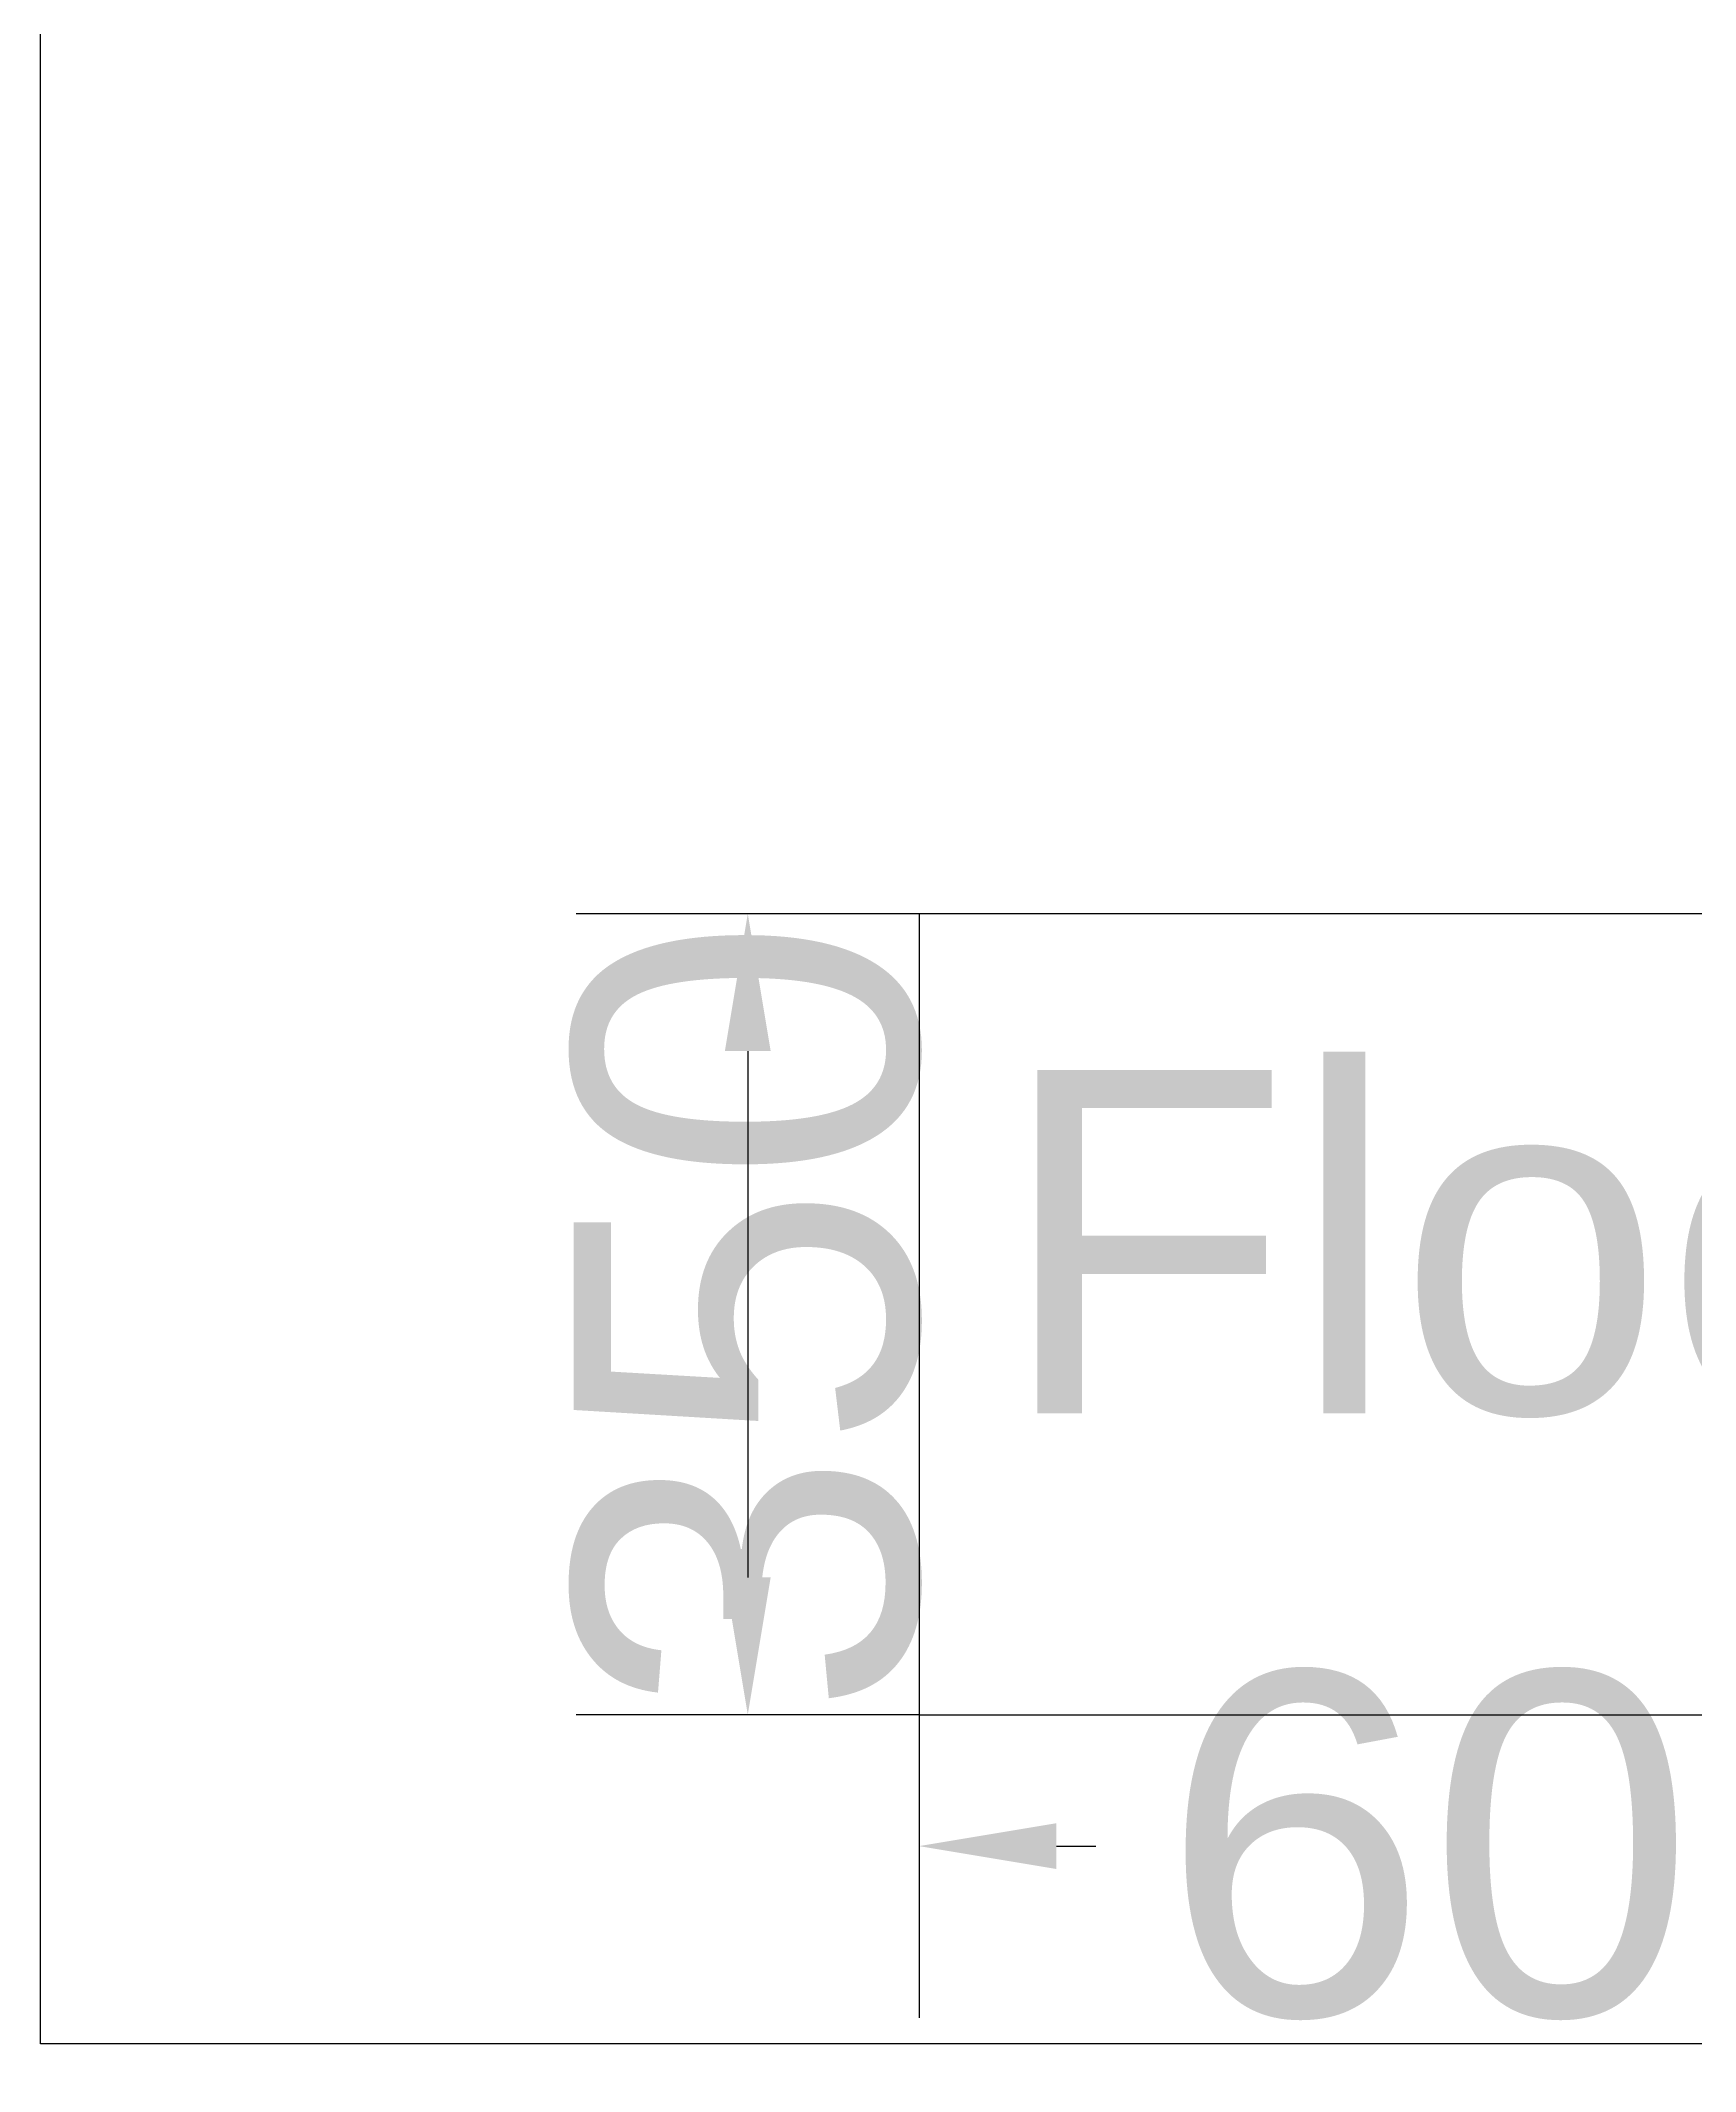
# Model space of a CAD drawing. Header units: millimetres. Extents: x 3616 to 9178, y 7735 to 14907.
# Drawn here: x 3616 to 4339, y 7735 to 8622 of the extents above; entities that cross this region are included whole.
import ezdxf

# ---------------------------------------------------------------- set-up
doc = ezdxf.new("R2010")
doc.units = ezdxf.units.MM
doc.layers.add('Layout', color=7, linetype='Continuous')
doc.styles.add('Annotative', font='arial.ttf', dxfattribs={"height": 2.5})
doc.styles.get("Standard").update_dxf_attribs({"font": 'arial.ttf'})
doc.dimstyles.new('Annotative', dxfattribs={"dimscale": 0, "dimtxt": 2.5, "dimasz": 1, "dimexe": 1.25, "dimexo": 0, "dimtad": 0, "dimdec": 1, "dimrnd": 1, "dimdsep": 46, "dimtxsty": 'Standard', "dimcen": 2.5, "dimadec": 0, "dimazin": 0, "dimtfac": 1, "dimtdec": 1, "dimtmove": 1, "dimatfit": 3, "dimfxl": 1, "dimarcsym": 0})

# ---------------------------------------------------------------- blocks, each defined once
blk = doc.blocks.new('*D31')
at = {"color": 0, "lineweight": -2, "transparency": 16777216}
for p, q in [((3999.33, 8241.05), (3849.52, 8241.05)), ((3924.52, 8181.05), (3924.52, 7951.05)), ((3999.33, 7891.05), (3849.52, 7891.05))]:
    blk.add_line(p, q, dxfattribs=at)
at = {"color": 0, "transparency": 16777216}
for points in [[(3914.52, 8181.05), (3934.52, 8181.05), (3924.52, 8241.05)], [(3914.52, 7951.05), (3934.52, 7951.05), (3924.52, 7891.05)]]:
    blk.add_solid(points, dxfattribs=at)
at = {"layer": 'Defpoints', "color": 0, "transparency": 16777216}
for p in [(3999.33, 8241.05), (3924.52, 7891.05), (3999.33, 7891.05)]:
    blk.add_point(p, dxfattribs=at)
at = {"color": 0, "transparency": 16777216, "insert": (3924.52, 8065.09), "char_height": 150, "attachment_point": 5, "rotation": 90}
blk.add_mtext('350', dxfattribs=at)
blk = doc.blocks.new('*D32')
at = {"color": 0, "lineweight": -2, "transparency": 16777216}
for p, q in [((3999.33, 7891.05), (3999.33, 7758.68)), ((4599.33, 7891.05), (4599.33, 7758.68)), ((4059.33, 7833.68), (4076.59, 7833.68)), ((4539.33, 7833.68), (4483.31, 7833.68))]:
    blk.add_line(p, q, dxfattribs=at)
at = {"color": 0, "transparency": 16777216}
for points in [[(4059.33, 7843.68), (4059.33, 7823.68), (3999.33, 7833.68)], [(4539.33, 7843.68), (4539.33, 7823.68), (4599.33, 7833.68)]]:
    blk.add_solid(points, dxfattribs=at)
at = {"layer": 'Defpoints', "color": 0, "transparency": 16777216}
for p in [(3999.33, 7891.05), (4599.33, 7891.05), (4599.33, 7833.68)]:
    blk.add_point(p, dxfattribs=at)
at = {"color": 0, "transparency": 16777216, "insert": (4279.95, 7833.68), "char_height": 150, "attachment_point": 5}
blk.add_mtext('600', dxfattribs=at)

msp = doc.modelspace()

# ---------------------------------------------------------------- linework, layer by layer
at = {"layer": 'Layout'}
for points in [[(3615.56, 14666.04), (8939.35, 14666.04), (8939.35, 7747.34), (3615.56, 7747.34)], [(4599.33, 8241.05), (3999.33, 8241.05), (3999.33, 7891.05), (4599.33, 7891.05)]]:
    msp.add_lwpolyline(points, close=True, dxfattribs=at)

# ---------------------------------------------------------------- texts
at = {"style": 'Annotative'}
msp.add_text('Floor Box', height=150, dxfattribs=at).set_placement((4033.85, 8022.81))

# ---------------------------------------------------------------- dimensions: what is measured, and where the dimension line sits
dim = msp.add_linear_dim(base=(3924.52, 7891.05), p1=(3999.33, 8241.05), p2=(3999.33, 7891.05), angle=90, dimstyle='Annotative')
dim.commit()
dim.dimension.update_dxf_attribs({"geometry": '*D31', "text_midpoint": (3924.52, 8065.09), "dimtype": 160})
dim = msp.add_linear_dim(base=(4599.33, 7833.68), p1=(3999.33, 7891.05), p2=(4599.33, 7891.05), dimstyle='Annotative')
dim.commit()
dim.dimension.update_dxf_attribs({"geometry": '*D32', "text_midpoint": (4279.95, 7833.68), "dimtype": 160})

doc.saveas('drawing.dxf')
